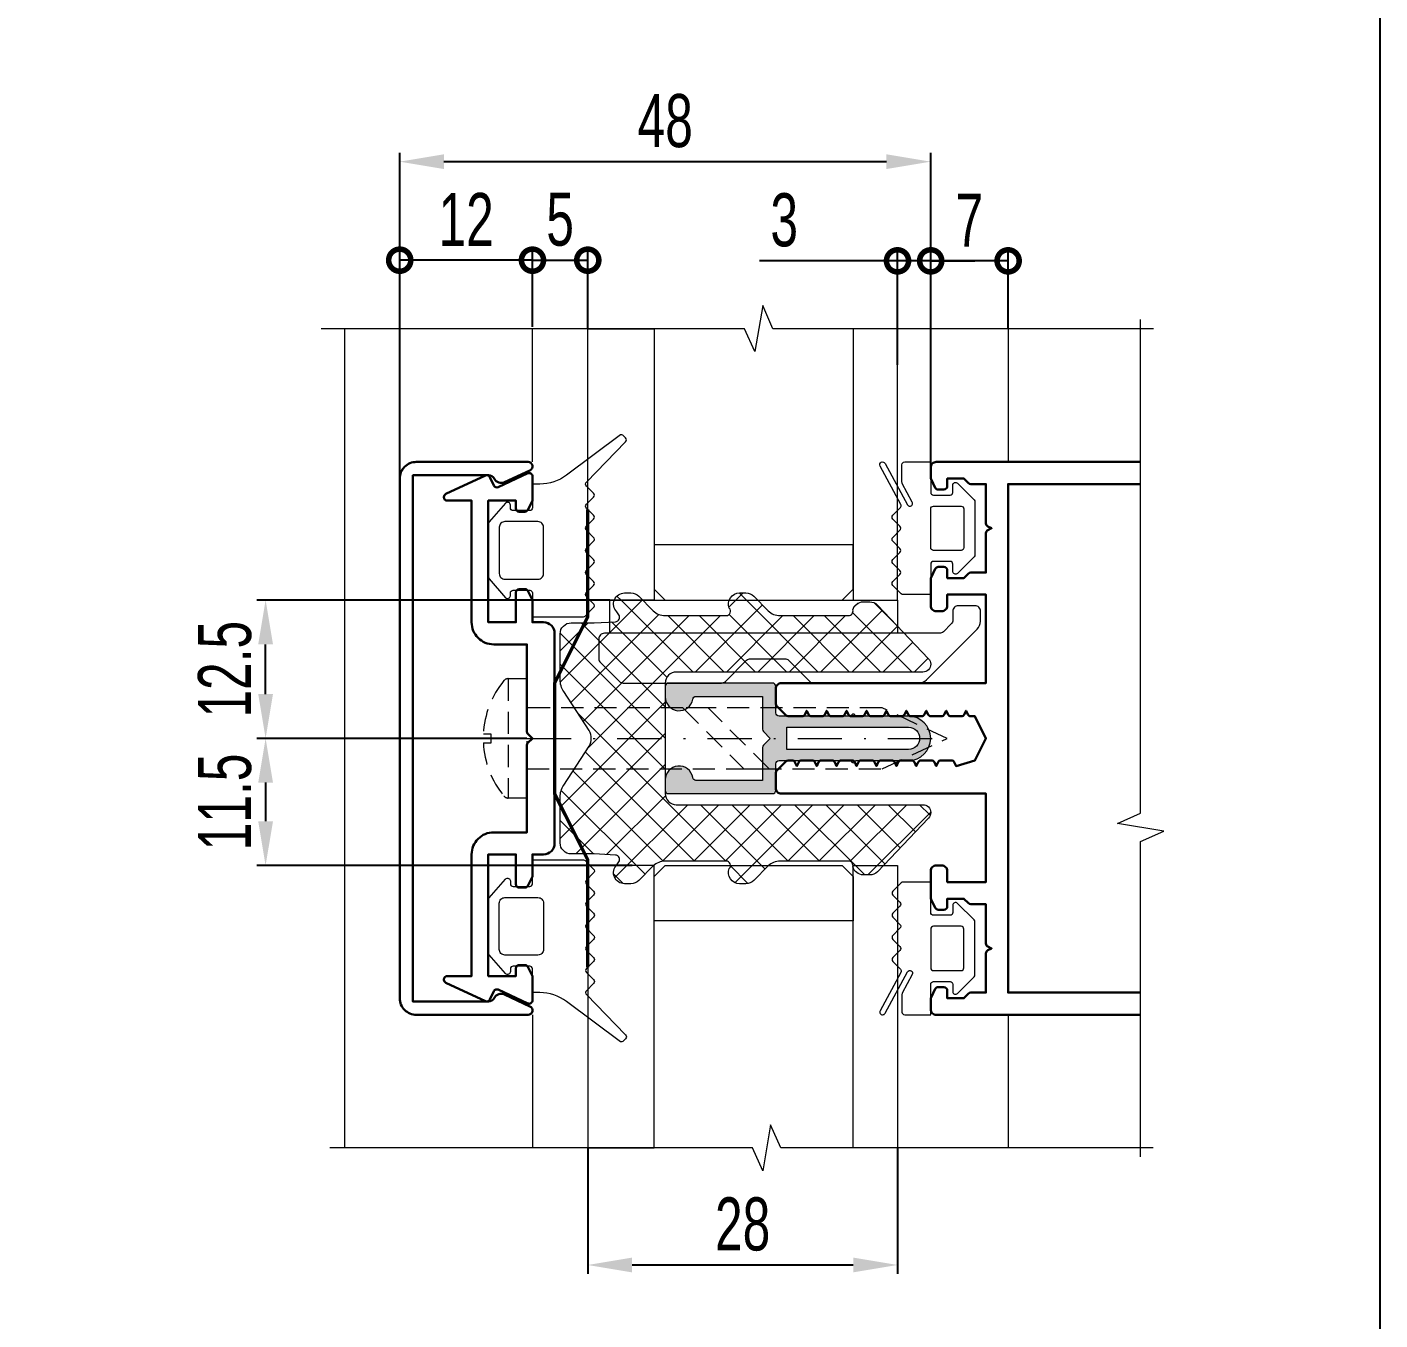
# Model space of a CAD drawing. Extents: x -37 to 8820, y -336 to 478.
# Drawn here: x 4308.6 to 4385, y 134.7 to 207.8 of the extents above; entities that cross this region are included whole.
import ezdxf

# ---------------------------------------------------------------- set-up
doc = ezdxf.new("R2010")
doc.units = 0
doc.header["$LTSCALE"] = 5
doc.linetypes.add('DASHDOT', pattern=[1, 0.5, -0.25, 0, -0.25])
doc.linetypes.add('HIDDEN', pattern=[0.375, 0.25, -0.125])
doc.layers.get('0').update_dxf_attribs({"linetype": 'CONTINUOUS', "lineweight": 30})
doc.layers.get('DEFPOINTS').update_dxf_attribs({"linetype": 'CONTINUOUS'})
for name, color, linetype, lineweight in [('1', 6, 'DASHDOT', 13), ('2', 3, 'HIDDEN', 13), ('Dimentions', 5, 'CONTINUOUS', 15), ('Glass', 5, 'CONTINUOUS', 20), ('Ал подклад', 7, 'CONTINUOUS', 20), ('Герлен', 7, 'CONTINUOUS', 60), ('Зигзаг', 1, 'CONTINUOUS', 15), ('Конструкции', 252, 'CONTINUOUS', 20), ('Подкладки', 1, 'CONTINUOUS', 20), ('Уплотнители', 1, 'CONTINUOUS', 20), ('Штриховка', 1, 'CONTINUOUS', 5)]:
    doc.layers.add(name, color=color, linetype=linetype, lineweight=lineweight)
doc.layers.add('Скрытые', color=14, linetype='CONTINUOUS', plot=False)
doc.styles.add('3', font='RUSS.SHX', dxfattribs={"width": 0.7, "height": 3})
doc.dimstyles.new('MX1_6', dxfattribs={"dimtxt": 3, "dimasz": 2.5, "dimexe": 0.5, "dimexo": 0, "dimgap": 0.8, "dimtad": 1, "dimlfac": 1.6, "dimdsep": 46, "dimtxsty": '3', "dimcen": 0, "dimclrd": 256, "dimclre": 256, "dimclrt": 256, "dimaunit": 1, "dimadec": 0, "dimazin": 0, "dimtfac": 1, "dimtmove": 0, "dimatfit": 1, "dimfxl": 1, "dimtvp": 1, "dimtolj": 1, "dimtzin": 0, "dimarcsym": 0})

# ---------------------------------------------------------------- blocks, each defined once
blk = doc.blocks.new('_DotSmall')
at = {"color": 0, "linetype": 'ByBlock', "const_width": 0.5}
blk.add_lwpolyline([(-0.0625, 0, 1), (0.0625, 0, 1)], format="xyb", close=True, dxfattribs=at)
blk = doc.blocks.new('*D468')
at = {"layer": 'DEFPOINTS', "color": 0, "linetype": 'Continuous', "transparency": 16777216}
for p in [(4329.617, 194.621), (4337.117, 190.863), (4329.617, 179.697)]:
    blk.add_point(p, dxfattribs=at)
at = {"layer": 'Dimentions', "linetype": 'Continuous', "lineweight": -2, "transparency": 16777216}
for p, q in [((4329.617, 179.697), (4329.617, 195.121)), ((4337.117, 190.863), (4337.117, 195.121)), ((4337.117, 194.621), (4329.617, 194.621))]:
    blk.add_line(p, q, dxfattribs=at)
at = {"layer": 'Dimentions', "linetype": 'Continuous', "lineweight": -2, "transparency": 16777216, "xscale": 2.5, "yscale": 2.5, "zscale": 2.5, "rotation": 180}
blk.add_blockref('_DotSmall', (4329.617, 194.621), dxfattribs=at)
at = {"layer": 'Dimentions', "linetype": 'Continuous', "lineweight": -2, "transparency": 16777216, "xscale": 2.5, "yscale": 2.5, "zscale": 2.5}
blk.add_blockref('_DotSmall', (4337.117, 194.621), dxfattribs=at)
at = {"layer": 'Dimentions', "linetype": 'Continuous', "transparency": 16777216, "insert": (4333.367, 196.921), "char_height": 3, "attachment_point": 5, "style": '3'}
blk.add_mtext('\\A1;12', dxfattribs=at)
blk = doc.blocks.new('*D469')
at = {"layer": 'DEFPOINTS', "color": 0, "linetype": 'Continuous', "transparency": 16777216}
for p in [(4329.617, 200.19), (4329.617, 192.366), (4359.617, 182.905)]:
    blk.add_point(p, dxfattribs=at)
at = {"layer": 'Dimentions', "linetype": 'Continuous', "lineweight": -2, "transparency": 16777216}
for p, q in [((4329.617, 192.366), (4329.617, 200.69)), ((4359.617, 182.905), (4359.617, 200.69)), ((4357.117, 200.19), (4332.117, 200.19))]:
    blk.add_line(p, q, dxfattribs=at)
at = {"layer": 'Dimentions', "linetype": 'Continuous', "transparency": 16777216}
for points in [[(4332.117, 200.607), (4332.117, 199.774), (4329.617, 200.19)], [(4357.117, 200.607), (4357.117, 199.774), (4359.617, 200.19)]]:
    blk.add_solid(points, dxfattribs=at)
at = {"layer": 'Dimentions', "linetype": 'Continuous', "transparency": 16777216, "insert": (4344.617, 202.49), "char_height": 3, "attachment_point": 5, "style": '3'}
blk.add_mtext('\\A1;48', dxfattribs=at)
blk = doc.blocks.new('*D470')
at = {"layer": 'DEFPOINTS', "color": 0, "linetype": 'Continuous', "transparency": 16777216}
for p in [(4340.242, 194.621), (4337.117, 190.863), (4340.242, 190.747)]:
    blk.add_point(p, dxfattribs=at)
at = {"layer": 'Dimentions', "linetype": 'Continuous', "lineweight": -2, "transparency": 16777216}
for p, q in [((4337.117, 190.863), (4337.117, 195.121)), ((4340.242, 190.747), (4340.242, 195.121)), ((4337.117, 194.621), (4340.242, 194.621))]:
    blk.add_line(p, q, dxfattribs=at)
at = {"layer": 'Dimentions', "linetype": 'Continuous', "lineweight": -2, "transparency": 16777216, "xscale": 2.5, "yscale": 2.5, "zscale": 2.5, "rotation": 180}
blk.add_blockref('_DotSmall', (4337.117, 194.621), dxfattribs=at)
at = {"layer": 'Dimentions', "linetype": 'Continuous', "lineweight": -2, "transparency": 16777216, "xscale": 2.5, "yscale": 2.5, "zscale": 2.5}
blk.add_blockref('_DotSmall', (4340.242, 194.621), dxfattribs=at)
at = {"layer": 'Dimentions', "linetype": 'Continuous', "transparency": 16777216, "insert": (4338.679, 196.921), "char_height": 3, "attachment_point": 5, "style": '3'}
blk.add_mtext('\\A1;5', dxfattribs=at)
blk = doc.blocks.new('*D472')
at = {"layer": 'DEFPOINTS', "color": 0, "transparency": 16777216}
for p in [(4336.804, 167.592), (4322.039, 160.405), (4342.742, 160.405)]:
    blk.add_point(p, dxfattribs=at)
at = {"layer": 'Dimentions', "lineweight": -2, "transparency": 16777216}
for p, q in [((4336.804, 167.592), (4321.539, 167.592)), ((4322.039, 165.092), (4322.039, 162.905)), ((4342.742, 160.405), (4321.539, 160.405))]:
    blk.add_line(p, q, dxfattribs=at)
at = {"layer": 'Dimentions', "transparency": 16777216}
for points in [[(4321.622, 165.092), (4322.456, 165.092), (4322.039, 167.592)], [(4321.622, 162.905), (4322.456, 162.905), (4322.039, 160.405)]]:
    blk.add_solid(points, dxfattribs=at)
at = {"layer": 'Dimentions', "transparency": 16777216, "insert": (4319.739, 163.998), "char_height": 3, "attachment_point": 5, "rotation": 90, "style": '3'}
blk.add_mtext('\\A1;11.5', dxfattribs=at)
blk = doc.blocks.new('*D473')
at = {"layer": 'DEFPOINTS', "color": 0, "transparency": 16777216}
for p in [(4322.039, 175.405), (4341.492, 175.405), (4328.775, 167.592)]:
    blk.add_point(p, dxfattribs=at)
at = {"layer": 'Dimentions', "lineweight": -2, "transparency": 16777216}
for p, q in [((4341.492, 175.405), (4321.539, 175.405)), ((4322.039, 170.092), (4322.039, 172.905)), ((4328.775, 167.592), (4321.539, 167.592))]:
    blk.add_line(p, q, dxfattribs=at)
at = {"layer": 'Dimentions', "transparency": 16777216}
for points in [[(4321.622, 172.905), (4322.456, 172.905), (4322.039, 175.405)], [(4321.622, 170.092), (4322.456, 170.092), (4322.039, 167.592)]]:
    blk.add_solid(points, dxfattribs=at)
at = {"layer": 'Dimentions', "transparency": 16777216, "insert": (4319.739, 171.498), "char_height": 3, "attachment_point": 5, "rotation": 90, "style": '3'}
blk.add_mtext('\\A1;12.5', dxfattribs=at)
blk = doc.blocks.new('*D490')
at = {"layer": 'DEFPOINTS', "color": 0, "linetype": 'Continuous', "transparency": 16777216}
for p in [(4340.242, 144.437), (4357.742, 144.437), (4357.742, 137.823)]:
    blk.add_point(p, dxfattribs=at)
at = {"layer": 'Dimentions', "linetype": 'Continuous', "lineweight": -2, "transparency": 16777216}
for p, q in [((4340.242, 144.437), (4340.242, 137.323)), ((4357.742, 144.437), (4357.742, 137.323)), ((4342.742, 137.823), (4355.242, 137.823))]:
    blk.add_line(p, q, dxfattribs=at)
at = {"layer": 'Dimentions', "linetype": 'Continuous', "transparency": 16777216}
for points in [[(4342.742, 138.24), (4342.742, 137.406), (4340.242, 137.823)], [(4355.242, 138.24), (4355.242, 137.406), (4357.742, 137.823)]]:
    blk.add_solid(points, dxfattribs=at)
at = {"layer": 'Dimentions', "linetype": 'Continuous', "transparency": 16777216, "insert": (4348.992, 140.123), "char_height": 3, "attachment_point": 5, "style": '3'}
blk.add_mtext('\\A1;28', dxfattribs=at)
blk = doc.blocks.new('*D303')
at = {"layer": 'DEFPOINTS', "color": 0, "linetype": 'Continuous', "transparency": 16777216}
for p in [(4359.617, 194.584), (4357.742, 188.698), (4359.617, 182.905)]:
    blk.add_point(p, dxfattribs=at)
at = {"layer": 'Dimentions', "linetype": 'Continuous', "lineweight": -2, "transparency": 16777216}
for p, q in [((4357.742, 188.698), (4357.742, 195.084)), ((4359.617, 182.905), (4359.617, 195.084)), ((4357.742, 194.584), (4349.942, 194.584)), ((4359.617, 194.584), (4357.742, 194.584)), ((4359.617, 194.584), (4362.117, 194.584))]:
    blk.add_line(p, q, dxfattribs=at)
at = {"layer": 'Dimentions', "linetype": 'Continuous', "lineweight": -2, "transparency": 16777216, "xscale": 2.5, "yscale": 2.5, "zscale": 2.5}
blk.add_blockref('_DotSmall', (4357.742, 194.584), dxfattribs=at)
at = {"layer": 'Dimentions', "linetype": 'Continuous', "lineweight": -2, "transparency": 16777216, "xscale": 2.5, "yscale": 2.5, "zscale": 2.5, "rotation": 180}
blk.add_blockref('_DotSmall', (4359.617, 194.584), dxfattribs=at)
at = {"layer": 'Dimentions', "linetype": 'Continuous', "transparency": 16777216, "insert": (4351.342, 196.884), "char_height": 3, "attachment_point": 5, "style": '3'}
blk.add_mtext('\\A1;3', dxfattribs=at)
blk = doc.blocks.new('*D304')
at = {"layer": 'DEFPOINTS', "color": 0, "linetype": 'Continuous', "transparency": 16777216}
for p in [(4359.617, 194.584), (4359.617, 190.893), (4363.992, 190.747)]:
    blk.add_point(p, dxfattribs=at)
at = {"layer": 'Dimentions', "linetype": 'Continuous', "lineweight": -2, "transparency": 16777216}
for p, q in [((4359.617, 190.893), (4359.617, 195.084)), ((4363.992, 190.747), (4363.992, 195.084)), ((4363.992, 194.584), (4359.617, 194.584))]:
    blk.add_line(p, q, dxfattribs=at)
at = {"layer": 'Dimentions', "linetype": 'Continuous', "lineweight": -2, "transparency": 16777216, "xscale": 2.5, "yscale": 2.5, "zscale": 2.5, "rotation": 180}
blk.add_blockref('_DotSmall', (4359.617, 194.584), dxfattribs=at)
at = {"layer": 'Dimentions', "linetype": 'Continuous', "lineweight": -2, "transparency": 16777216, "xscale": 2.5, "yscale": 2.5, "zscale": 2.5}
blk.add_blockref('_DotSmall', (4363.992, 194.584), dxfattribs=at)
at = {"layer": 'Dimentions', "linetype": 'Continuous', "transparency": 16777216, "insert": (4361.804, 196.884), "char_height": 3, "attachment_point": 5, "style": '3'}
blk.add_mtext('\\A1;7', dxfattribs=at)

msp = doc.modelspace()

# ---------------------------------------------------------------- hatches: boundary and pattern name
at = {"layer": 'Штриховка', "lineweight": 5}
h = msp.add_hatch(dxfattribs=at)
h.set_pattern_fill('NET', color=256, scale=10, angle=-45, style=0)
h.set_pattern_definition([(315, (6702.6839, 4463.4152), (0.88388348, 0.88388348), []), (45, (6702.6839, 4463.4152), (-0.88388348, 0.88388348), [])])
edge = h.paths.add_edge_path()
edge.add_arc((4359.1792, 163.3982), 0.4375, -45, 0, ccw=False)
edge.add_line((4359.4885, 163.0889), (4356.6122, 160.0563))
edge.add_arc((4356.1703, 160.4983), 0.625, 270, 315, ccw=False)
edge.add_line((4356.1703, 159.8733), (4355.8167, 159.8733))
edge.add_arc((4355.8137, 160.4893), 0.6161, 194.690939, 270.28096, ccw=False)
edge.add_arc((4354.9782, 160.4045), 0.25, 343.39845, 450)
edge.add_line((4354.9782, 160.6545), (4351.1024, 160.6545))
edge.add_arc((4351.1024, 159.717), 0.9375, 90, 135)
edge.add_line((4350.4395, 160.3799), (4349.6159, 159.5563))
edge.add_arc((4349.174, 159.9983), 0.625, 270, 315, ccw=False)
edge.add_line((4349.174, 159.3733), (4348.8204, 159.3733))
edge.add_arc((4348.8204, 159.9983), 0.625, 158.459594, 270, ccw=False)
edge.add_arc((4348.0623, 160.4045), 0.25, 315, 450)
edge.add_line((4348.0623, 160.6545), (4344.6061, 160.6545))
edge.add_arc((4344.6061, 159.717), 0.9375, 90, 135)
edge.add_line((4343.9432, 160.3799), (4343.1196, 159.5563))
edge.add_arc((4342.6776, 159.9983), 0.625, 270, 315, ccw=False)
edge.add_line((4342.6776, 159.3733), (4342.3241, 159.3733))
edge.add_arc((4342.3241, 159.9983), 0.625, 135, 270, ccw=False)
edge.add_line((4341.8822, 160.4402), (4341.9982, 160.6042))
edge.add_arc((4341.7941, 160.7486), 0.25, 324.716356, 447.011206)
edge.add_line((4341.8071, 160.9983), (4340.6099, 161.0608))
edge.add_line((4340.6099, 161.0608), (4339.3042, 161.0608))
edge.add_arc((4339.3042, 161.6858), 0.625, 180, 270, ccw=False)
edge.add_line((4338.6792, 161.6858), (4338.6792, 161.842))
edge.add_line((4338.6792, 161.842), (4338.6792, 164.2656))
edge.add_arc((4339.9292, 164.2656), 1.25, 146.745633, 180, ccw=False)
edge.add_line((4338.8839, 164.9511), (4340.3294, 167.1556))
edge.add_arc((4339.4738, 167.592), 0.9605, 332.973316, 387.026684)
edge.add_line((4340.3294, 168.0285), (4338.8839, 170.233))
edge.add_arc((4339.9292, 170.9184), 1.25, 180, 213.254367, ccw=False)
edge.add_line((4338.6792, 170.9184), (4338.6792, 173.342))
edge.add_line((4338.6792, 173.342), (4338.6792, 173.4983))
edge.add_arc((4339.3042, 173.4983), 0.625, 90, 180, ccw=False)
edge.add_line((4339.3042, 174.1233), (4340.6099, 174.1233))
edge.add_line((4340.6099, 174.1233), (4341.8071, 174.1858))
edge.add_arc((4341.7941, 174.4354), 0.25, 272.988794, 395.283644)
edge.add_line((4341.9982, 174.5799), (4341.8822, 174.7438))
edge.add_arc((4342.3241, 175.1858), 0.625, 90, 225, ccw=False)
edge.add_line((4342.3241, 175.8108), (4342.6776, 175.8108))
edge.add_arc((4342.6776, 175.1858), 0.625, 45, 90, ccw=False)
edge.add_line((4343.1196, 175.6277), (4343.9432, 174.8041))
edge.add_arc((4344.6061, 175.467), 0.9375, 225, 270)
edge.add_line((4344.6061, 174.5295), (4348.0623, 174.5295))
edge.add_arc((4348.0623, 174.7795), 0.25, 270, 405)
edge.add_arc((4348.8204, 175.1858), 0.625, 90, 201.540406, ccw=False)
edge.add_line((4348.8204, 175.8108), (4349.174, 175.8108))
edge.add_arc((4349.174, 175.1858), 0.625, 45, 90, ccw=False)
edge.add_line((4349.6159, 175.6277), (4350.4395, 174.8041))
edge.add_arc((4351.1024, 175.467), 0.9375, 225, 270)
edge.add_line((4351.1024, 174.5295), (4354.9782, 174.5295))
edge.add_arc((4354.9782, 174.7795), 0.25, 270, 376.60155)
edge.add_arc((4355.8137, 174.6947), 0.6161, 89.71904, 165.309061, ccw=False)
edge.add_line((4355.8167, 175.3108), (4356.1703, 175.3108))
edge.add_arc((4356.1703, 174.6858), 0.625, 45, 90, ccw=False)
edge.add_line((4356.6122, 175.1277), (4359.4885, 172.0952))
edge.add_arc((4359.1792, 171.7858), 0.4375, 0, 45, ccw=False)
edge.add_line((4359.6167, 171.7858), (4359.6167, 171.7795))
edge.add_arc((4359.1792, 171.7795), 0.4375, -90, 0, ccw=False)
edge.add_line((4359.1792, 171.342), (4345.2417, 171.342))
edge.add_arc((4345.2417, 170.717), 0.625, 90, 180)
edge.add_line((4344.6167, 170.717), (4344.6167, 167.592))
edge.add_line((4344.6167, 167.592), (4344.6167, 164.467))
edge.add_arc((4345.2417, 164.467), 0.625, 180, 270)
edge.add_line((4345.2417, 163.842), (4359.1792, 163.842))
edge.add_arc((4359.1792, 163.4045), 0.4375, 0, 90, ccw=False)
at = {"layer": 'Штриховка'}
h = msp.add_hatch(color=256, dxfattribs=at)
edge = h.paths.add_edge_path(flags=16)
edge.add_line((4351.4917, 168.217), (4358.3667, 168.217))
edge.add_arc((4358.3667, 167.592), 0.625, -90, 90, ccw=False)
edge.add_line((4358.3667, 166.967), (4351.4917, 166.967))
edge.add_line((4351.4917, 166.967), (4351.4917, 168.217))
edge = h.paths.add_edge_path()
edge.add_arc((4345.3979, 165.2483), 0.7812, 9.281799, 180)
edge.add_line((4344.6167, 165.2483), (4344.6167, 164.6545))
edge.add_arc((4344.8042, 164.6545), 0.1875, 180, 270)
edge.add_line((4344.8042, 164.467), (4350.6792, 164.467))
edge.add_arc((4350.6792, 164.6545), 0.1875, 270, 360)
edge.add_line((4350.8667, 164.6545), (4350.8667, 166.1545))
edge.add_arc((4351.0542, 166.1545), 0.1875, 90, 180, ccw=False)
edge.add_line((4351.0542, 166.342), (4355.1167, 166.342))
edge.add_arc((4355.2417, 166.342), 0.125, 180, 360)
edge.add_line((4355.3667, 166.342), (4358.3667, 166.342))
edge.add_arc((4358.3667, 167.592), 1.25, 270, 450)
edge.add_line((4358.3667, 168.842), (4355.3667, 168.842))
edge.add_arc((4355.2417, 168.842), 0.125, 0, 180)
edge.add_line((4355.1167, 168.842), (4351.0542, 168.842))
edge.add_arc((4351.0542, 169.0295), 0.1875, 180, 270, ccw=False)
edge.add_line((4350.8667, 169.0295), (4350.8667, 170.5295))
edge.add_arc((4350.6792, 170.5295), 0.1875, 0, 90)
edge.add_line((4350.6792, 170.717), (4344.8042, 170.717))
edge.add_arc((4344.8042, 170.5295), 0.1875, 90, 180)
edge.add_line((4344.6167, 170.5295), (4344.6167, 169.9358))
edge.add_arc((4345.3979, 169.9358), 0.7812, 180, 350.718201)
edge.add_arc((4346.354, 169.7795), 0.1875, 90, 170.718201, ccw=False)
edge.add_line((4346.354, 169.967), (4350.1167, 169.967))
edge.add_line((4350.1167, 169.967), (4350.1167, 168.1072))
edge.add_arc((4350.3042, 168.1072), 0.1875, 180, 225)
edge.add_line((4350.1716, 167.9746), (4350.5542, 167.592))
edge.add_line((4350.5542, 167.592), (4350.1716, 167.2094))
edge.add_arc((4350.3042, 167.0769), 0.1875, 135, 180)
edge.add_line((4350.1167, 167.0769), (4350.1167, 165.217))
edge.add_line((4350.1167, 165.217), (4346.354, 165.217))
edge.add_arc((4346.354, 165.4045), 0.1875, 189.281799, 270, ccw=False)

# ---------------------------------------------------------------- linework, layer by layer
for points in [[(4329.6167, 152.9045), (4329.6167, 182.2795, -0.4142136), (4330.5542, 183.217), (4336.8667, 183.217, -0.8025849), (4336.9723, 182.7405), (4335.5357, 182.0705, -0.4015594), (4334.9626, 182.2651, 0.2797393), (4334.63, 182.467), (4330.3667, 182.467), (4330.3667, 152.717), (4334.63, 152.717, 0.2797393), (4334.9626, 152.919, -0.4015594), (4335.5357, 153.1135), (4336.9723, 152.4436, -0.8025849), (4336.8667, 151.967), (4330.5542, 151.967, -0.4142136)], [(4334.4627, 182.4495, -0.4142136), (4334.7119, 182.3588), (4334.9319, 181.887, 0.4142136), (4335.1811, 181.7963), (4336.8499, 182.5745, -0.5486188), (4337.1167, 182.4045), (4337.1167, 181.0738, -0.1164338), (4337.0969, 180.9899), (4336.856, 180.5082, -0.284079), (4336.6883, 180.4045), (4336.3667, 180.4045, -0.4142136), (4336.1792, 180.592), (4336.1792, 181.0295), (4334.6167, 181.0295), (4334.6167, 174.1545), (4336.1792, 174.1545), (4336.1792, 175.842, -0.4142136), (4336.3667, 176.0295), (4336.6883, 176.0295, -0.284079), (4336.856, 175.9259), (4337.0969, 175.4441, -0.1164338), (4337.1167, 175.3603), (4337.1167, 174.1545), (4337.7417, 174.1545, -0.4142136), (4338.3667, 173.5295), (4338.3667, 161.6545, -0.4142136), (4337.7417, 161.0295), (4337.1167, 161.0295), (4337.1167, 159.8238, -0.1164338), (4337.0969, 159.7399), (4336.856, 159.2582, -0.284079), (4336.6883, 159.1545), (4336.3667, 159.1545, -0.4142136), (4336.1792, 159.342), (4336.1792, 161.0295), (4334.6167, 161.0295), (4334.6167, 154.1545), (4336.1792, 154.1545), (4336.1792, 154.592, -0.4142136), (4336.3667, 154.7795), (4336.6883, 154.7795, -0.284079), (4336.856, 154.6759), (4337.0969, 154.1941, -0.1164338), (4337.1167, 154.1103), (4337.1167, 152.7795, -0.5486188), (4336.8499, 152.6096), (4335.1811, 153.3878, 0.4142136), (4334.9319, 153.2971), (4334.7119, 152.8253, -0.4142136), (4334.4627, 152.7346), (4332.2249, 153.7781, -0.2914734), (4332.1167, 153.948), (4332.1167, 153.967, -0.4142136), (4332.3042, 154.1545), (4333.6792, 154.1545), (4333.6792, 161.0295, -0.4142136), (4334.9292, 162.2795), (4336.8042, 162.2795), (4336.8042, 167.2019, -0.1989124), (4336.8591, 167.3344), (4337.1167, 167.592), (4336.8591, 167.8496, -0.1989124), (4336.8042, 167.9822), (4336.8042, 172.9045), (4334.9292, 172.9045, -0.4142136), (4333.6792, 174.1545), (4333.6792, 181.0295), (4332.3042, 181.0295, -0.4142136), (4332.1167, 181.217), (4332.1167, 181.236, -0.2914734), (4332.2249, 181.406)]]:
    msp.add_lwpolyline(points, format="xyb", close=True)
msp.add_lwpolyline([(4371.4653, 151.967), (4359.9292, 151.967, -0.4142136), (4359.6167, 152.2795), (4359.6167, 152.8603, -0.1164338), (4359.6365, 152.9441), (4359.8773, 153.4259, -0.284079), (4360.0451, 153.5295), (4360.3667, 153.5295, -0.4142136), (4360.5542, 153.342), (4360.5542, 152.9045), (4361.4917, 152.9045), (4361.7493, 153.1621, -0.1989124), (4361.8818, 153.217), (4362.7417, 153.217), (4362.7417, 155.4449, -0.284079), (4362.8453, 155.6126), (4363.0542, 155.717), (4362.8453, 155.8215, -0.284079), (4362.7417, 155.9892), (4362.7417, 158.217), (4361.8818, 158.217, -0.1989124), (4361.7493, 158.2719), (4361.4917, 158.5295), (4360.5542, 158.5295), (4360.5542, 158.092, -0.4142136), (4360.3667, 157.9045), (4360.0451, 157.9045, -0.284079), (4359.8773, 158.0082), (4359.6365, 158.4899, -0.1164338), (4359.6167, 158.5738), (4359.6167, 160.092, -0.4142136), (4359.9292, 160.4045), (4360.2417, 160.4045, -0.4142136), (4360.5542, 160.092), (4360.5542, 159.467), (4362.7417, 159.467), (4362.7417, 164.467), (4351.1792, 164.467, -0.4142136), (4350.8667, 164.7795), (4350.8667, 165.6394, -0.1989124), (4350.9216, 165.7719), (4351.4368, 166.2871, -0.1989124), (4351.5693, 166.342), (4351.782, 166.342, -0.284079), (4351.9497, 166.2384), (4352.0542, 166.0295), (4352.1586, 166.2384, -0.284079), (4352.3263, 166.342), (4352.907, 166.342, -0.284079), (4353.0747, 166.2384), (4353.1792, 166.0295), (4353.2836, 166.2384, -0.284079), (4353.4513, 166.342), (4354.032, 166.342, -0.284079), (4354.1997, 166.2384), (4354.3042, 166.0295), (4354.4086, 166.2384, -0.284079), (4354.5763, 166.342), (4355.157, 166.342, -0.284079), (4355.3247, 166.2384), (4355.4292, 166.0295), (4355.5336, 166.2384, -0.284079), (4355.7013, 166.342), (4356.282, 166.342, -0.284079), (4356.4497, 166.2384), (4356.5542, 166.0295), (4356.6586, 166.2384, -0.284079), (4356.8263, 166.342), (4357.407, 166.342, -0.284079), (4357.5747, 166.2384), (4357.6792, 166.0295), (4357.7836, 166.2384, -0.284079), (4357.9513, 166.342), (4358.532, 166.342, -0.284079), (4358.6997, 166.2384), (4358.8042, 166.0295), (4358.9086, 166.2384, -0.284079), (4359.0763, 166.342), (4359.657, 166.342, -0.284079), (4359.8247, 166.2384), (4359.9292, 166.0295), (4360.0336, 166.2384, -0.284079), (4360.2013, 166.342), (4360.782, 166.342, -0.284079), (4360.9497, 166.2384), (4361.0542, 166.0295), (4362.1167, 166.342), (4362.7417, 167.592), (4362.1167, 168.842), (4361.8888, 168.842, -0.284079), (4361.7211, 168.9457), (4361.6167, 169.1545), (4361.5122, 168.9457, -0.284079), (4361.3445, 168.842), (4360.7638, 168.842, -0.284079), (4360.5961, 168.9457), (4360.4917, 169.1545), (4360.3872, 168.9457, -0.284079), (4360.2195, 168.842), (4359.6388, 168.842, -0.284079), (4359.4711, 168.9457), (4359.3667, 169.1545), (4359.2622, 168.9457, -0.284079), (4359.0945, 168.842), (4358.5138, 168.842, -0.284079), (4358.3461, 168.9457), (4358.2417, 169.1545), (4358.1372, 168.9457, -0.284079), (4357.9695, 168.842), (4357.3888, 168.842, -0.284079), (4357.2211, 168.9457), (4357.1167, 169.1545), (4357.0122, 168.9457, -0.284079), (4356.8445, 168.842), (4356.2638, 168.842, -0.284079), (4356.0961, 168.9457), (4355.9917, 169.1545), (4355.8872, 168.9457, -0.284079), (4355.7195, 168.842), (4355.1388, 168.842, -0.284079), (4354.9711, 168.9457), (4354.8667, 169.1545), (4354.7622, 168.9457, -0.284079), (4354.5945, 168.842), (4354.0138, 168.842, -0.284079), (4353.8461, 168.9457), (4353.7417, 169.1545), (4353.6372, 168.9457, -0.284079), (4353.4695, 168.842), (4352.8888, 168.842, -0.284079), (4352.7211, 168.9457), (4352.6167, 169.1545), (4352.5122, 168.9457, -0.284079), (4352.3445, 168.842), (4351.5693, 168.842, -0.1989124), (4351.4368, 168.8969), (4350.9216, 169.4121, -0.1989124), (4350.8667, 169.5447), (4350.8667, 170.4045, -0.4142136), (4351.1792, 170.717), (4362.7417, 170.717), (4362.7417, 175.717), (4360.5542, 175.717), (4360.5542, 175.092, -0.4142136), (4360.2417, 174.7795), (4359.9292, 174.7795, -0.4142136), (4359.6167, 175.092), (4359.6167, 176.6103, -0.1164338), (4359.6365, 176.6941), (4359.8773, 177.1759, -0.284079), (4360.0451, 177.2795), (4360.3667, 177.2795, -0.4142136), (4360.5542, 177.092), (4360.5542, 176.6545), (4361.4917, 176.6545), (4361.7493, 176.9121, -0.1989124), (4361.8818, 176.967), (4362.7417, 176.967), (4362.7417, 179.1949, -0.284079), (4362.8453, 179.3626), (4363.0542, 179.467), (4362.8453, 179.5715, -0.284079), (4362.7417, 179.7392), (4362.7417, 181.967), (4361.8818, 181.967, -0.1989124), (4361.7493, 182.0219), (4361.4917, 182.2795), (4360.5542, 182.2795), (4360.5542, 181.842, -0.4142136), (4360.3667, 181.6545), (4360.0451, 181.6545, -0.284079), (4359.8773, 181.7582), (4359.6365, 182.2399, -0.1164338), (4359.6167, 182.3238), (4359.6167, 182.9045, -0.4142136), (4359.9292, 183.217), (4371.4653, 183.217)], format="xyb")
msp.add_lwpolyline([(4371.4653, 153.217), (4363.9917, 153.217), (4363.9917, 181.967), (4371.4653, 181.967)])
at = {"layer": '1'}
msp.add_line((4336.8042, 167.592), (4360.5542, 167.592), dxfattribs=at)
at = {"layer": '2'}
msp.add_line((4335.7481, 170.967), (4335.7481, 164.217), dxfattribs=at)
msp.add_lwpolyline([(4334.3413, 167.8377, -0.1618489), (4335.5071, 170.8534, -0.2238875), (4335.7481, 170.967), (4336.8042, 170.967), (4336.8042, 164.217), (4335.7481, 164.217, -0.2238875), (4335.5071, 164.3307, -0.1618489), (4334.3413, 167.3464), (4334.779, 167.3464), (4334.779, 167.8377)], format="xyb", close=True, dxfattribs=at)
for points in [[(4336.8042, 165.8733), (4356.8683, 165.8733), (4360.5542, 167.592), (4356.8683, 169.3108), (4336.8042, 169.3108)], [(4345.6164, 169.3108), (4349.0539, 165.8733), (4350.4861, 165.8733), (4347.0486, 169.3108)]]:
    msp.add_lwpolyline(points, close=True, dxfattribs=at)
at = {"layer": 'Glass'}
for points in [[(4343.9917, 190.7473), (4343.9917, 175.4045), (4340.2417, 175.4045), (4340.2417, 190.7473)], [(4355.2417, 190.7473), (4355.2417, 175.4045), (4357.7417, 175.4045), (4357.7417, 190.7473)], [(4344.6167, 175.4045), (4354.6167, 175.4045), (4355.2417, 176.0295), (4355.2417, 178.5295), (4343.9917, 178.5295), (4343.9917, 176.0295)], [(4343.9917, 144.4368), (4343.9917, 160.4045), (4340.2417, 160.4045), (4340.2417, 144.4368)], [(4344.6167, 160.4045), (4354.6167, 160.4045), (4355.2417, 159.7795), (4355.2417, 157.2795), (4343.9917, 157.2795), (4343.9917, 159.7795)], [(4355.2417, 144.4368), (4355.2417, 160.4045), (4357.7417, 160.4045), (4357.7417, 144.4368)]]:
    msp.add_lwpolyline(points, close=True, dxfattribs=at)
at = {"layer": 'Ал подклад'}
msp.add_lwpolyline([(4342.2461, 170.717), (4347.7953, 170.717, 0.1989124), (4348.0163, 170.8086), (4349.2126, 172.0049, -0.1989124), (4349.4336, 172.0965), (4351.3633, 172.0965, -0.1989124), (4351.5843, 172.0049), (4352.7806, 170.8086, 0.1989124), (4353.0016, 170.717), (4358.9381, 170.717, 0.1989124), (4359.38, 170.9001), (4362.2461, 173.7662, 0.1989124), (4362.4292, 174.2081), (4362.4292, 174.7795, 0.4142136), (4362.1167, 175.092), (4361.1792, 175.092, 0.4142136), (4360.8667, 174.7795), (4360.8667, 174.284, -0.1989124), (4360.7751, 174.063), (4360.3332, 173.6211, -0.1989124), (4360.1122, 173.5295), (4341.1792, 173.5295, 0.4142136), (4340.8667, 173.217), (4340.8667, 172.0965, 0.1989124), (4340.9582, 171.8755), (4342.0251, 170.8086, 0.1989124)], format="xyb", close=True, dxfattribs=at)
at = {"layer": 'Герлен', "ltscale": 2, "const_width": 0.1875}
msp.add_lwpolyline([(4340.2417, 180.5295), (4340.2417, 174.467), (4338.3667, 170.717), (4338.3667, 164.467), (4340.2417, 160.717), (4340.2417, 154.6545)], dxfattribs=at)
at = {"layer": 'Зигзаг'}
for points in [[(4372.201, 190.7473), (4350.7045, 190.7473), (4350.1237, 192.0652), (4349.6881, 189.4525), (4349.1056, 190.7473), (4325.1761, 190.7473)], [(4371.4653, 143.9457), (4371.4653, 161.7652), (4372.7832, 162.3461), (4370.1705, 162.7817), (4371.4653, 163.3642), (4371.4653, 191.2733)], [(4372.1819, 144.4368), (4351.1507, 144.4368), (4350.5698, 145.7547), (4350.1342, 143.142), (4349.5517, 144.4368), (4325.6761, 144.4368)]]:
    msp.add_lwpolyline(points, dxfattribs=at)
at = {"layer": 'Конструкции'}
for p, q in [((4326.4917, 190.7473), (4326.4917, 144.4368)), ((4337.1167, 183.217), (4337.1167, 190.7473)), ((4363.9917, 190.7473), (4363.9917, 183.217)), ((4337.1167, 151.967), (4337.1167, 144.4368)), ((4363.9917, 151.967), (4363.9917, 144.4368))]:
    msp.add_line(p, q, dxfattribs=at)
at = {"layer": 'Подкладки'}
msp.add_lwpolyline([(4341.4917, 173.5295), (4341.4917, 175.4045), (4357.7417, 175.4045), (4357.7417, 173.5295)], close=True, dxfattribs=at)
at = {"layer": 'Скрытые', "linetype": 'Continuous'}
msp.add_lwpolyline([(4220, 10), (4220, 287), (4385, 287), (4385, 10)], close=True, dxfattribs=at)
at = {"layer": 'Уплотнители'}
for points in [[(4335.8667, 175.8108, -0.4142136), (4336.0229, 175.967), (4336.9604, 175.967, -0.4142136), (4337.1167, 175.8108), (4337.1167, 174.467), (4340.0046, 174.467, 0.1989124), (4340.093, 174.5036), (4340.5709, 174.9815, 0.4142136), (4340.5709, 175.2025), (4340.1669, 175.6065, -0.4142136), (4340.1669, 175.8275), (4340.5709, 176.2315, 0.4142136), (4340.5709, 176.4525), (4340.1669, 176.8565, -0.4142136), (4340.1669, 177.0775), (4340.5709, 177.4815, 0.4142136), (4340.5709, 177.7025), (4340.1669, 178.1065, -0.4142136), (4340.1669, 178.3275), (4340.5709, 178.7315, 0.4142136), (4340.5709, 178.9525), (4340.1669, 179.3565, -0.4142136), (4340.1669, 179.5775), (4340.5709, 179.9815, 0.4142136), (4340.5709, 180.2025), (4340.1669, 180.6065, -0.4142136), (4340.1669, 180.8275), (4340.5709, 181.2315, 0.4142136), (4340.5709, 181.4525), (4340.1669, 181.8565, -0.4142136), (4340.1669, 182.0775), (4342.3812, 184.3565, 0.4142136), (4342.3812, 184.5775), (4342.2499, 184.7088, 0.2925382), (4342.0854, 184.745), (4339.0322, 182.4642, -0.1617878), (4337.536, 181.967), (4337.1167, 181.967), (4337.1167, 180.6233, -0.4142136), (4336.9604, 180.467), (4336.0229, 180.467, -0.4142136), (4335.8667, 180.6233), (4335.8667, 180.7795, 0.6685867), (4335.5998, 180.8899), (4334.6623, 179.8253, 0.1986192), (4334.6167, 179.7149), (4334.6167, 176.7191, 0.1986192), (4334.6623, 176.6088), (4335.5998, 175.5442, 0.6685867), (4335.8667, 175.6545)], [(4358.5775, 180.9478), (4358.0106, 181.9928, -0.1249127), (4357.9917, 182.0673), (4357.9917, 183.0608, -0.4142136), (4358.1479, 183.217), (4359.6167, 183.217), (4359.6167, 181.4983, 0.4142136), (4359.7729, 181.342), (4360.7104, 181.342, 0.4142136), (4360.8667, 181.4983), (4360.8667, 181.9045, -0.6685867), (4361.1335, 182.0149), (4362.071, 181.0753, -0.1986192), (4362.1167, 180.9649), (4362.1167, 177.9691, -0.1986192), (4362.071, 177.8588), (4361.1335, 176.9192, -0.6685867), (4360.8667, 177.0295), (4360.8667, 177.4358, 0.4142136), (4360.7104, 177.592), (4359.7729, 177.592, 0.4142136), (4359.6167, 177.4358), (4359.6167, 175.717), (4358.0564, 175.717, -0.1989124), (4357.9459, 175.7628), (4357.4772, 176.2315, -0.4142136), (4357.4772, 176.4525), (4357.8812, 176.8565, 0.4142136), (4357.8812, 177.0775), (4357.4772, 177.4815, -0.4142136), (4357.4772, 177.7025), (4357.8812, 178.1065, 0.4142136), (4357.8812, 178.3275), (4357.4772, 178.7315, -0.4142136), (4357.4772, 178.9525), (4357.8812, 179.3565, 0.4142136), (4357.8812, 179.5775), (4357.4772, 179.9815, -0.4142136), (4357.4772, 180.2025), (4357.9092, 180.6346, 0.3320761), (4357.9361, 180.8195), (4356.7606, 182.9863, -1), (4357.0353, 183.1353), (4358.3029, 180.7988, 1)], [(4361.4917, 180.5608), (4361.4917, 178.3733, -0.4142136), (4361.3354, 178.217), (4359.7729, 178.217, -0.4142136), (4359.6167, 178.3733), (4359.6167, 180.5608, -0.4142136), (4359.7729, 180.717), (4361.3354, 180.717, -0.4142136)], [(4335.2417, 179.5295), (4335.2417, 176.9045, 0.4142136), (4335.5542, 176.592), (4337.4292, 176.592, 0.4142136), (4337.7417, 176.9045), (4337.7417, 179.5295, 0.4142136), (4337.4292, 179.842), (4335.5542, 179.842, 0.4142136)], [(4346.1689, 165.3743, 0.9221128), (4344.6167, 165.2483), (4344.6167, 164.6545, 0.4142136), (4344.8042, 164.467), (4350.6792, 164.467, 0.4142136), (4350.8667, 164.6545), (4350.8667, 166.1545, -0.4142136), (4351.0542, 166.342), (4355.1167, 166.342, 1), (4355.3667, 166.342), (4358.3667, 166.342, 1), (4358.3667, 168.842), (4355.3667, 168.842, 1), (4355.1167, 168.842), (4351.0542, 168.842, -0.4142136), (4350.8667, 169.0295), (4350.8667, 170.5295, 0.4142136), (4350.6792, 170.717), (4344.8042, 170.717, 0.4142136), (4344.6167, 170.5295), (4344.6167, 169.9358, 0.9221128), (4346.1689, 169.8098, -0.3675232), (4346.354, 169.967), (4350.1167, 169.967), (4350.1167, 168.1072, 0.1989124), (4350.1716, 167.9746), (4350.5542, 167.592), (4350.1716, 167.2094, 0.1989124), (4350.1167, 167.0769), (4350.1167, 165.217), (4346.354, 165.217, -0.3675232)], [(4351.4917, 168.217), (4358.3667, 168.217, -1), (4358.3667, 166.967), (4351.4917, 166.967)], [(4335.8667, 159.3733, 0.4142136), (4336.0229, 159.217), (4336.9604, 159.217, 0.4142136), (4337.1167, 159.3733), (4337.1167, 160.717), (4340.0046, 160.717, -0.1989124), (4340.093, 160.6804), (4340.5709, 160.2025, -0.4142136), (4340.5709, 159.9815), (4340.1669, 159.5775, 0.4142136), (4340.1669, 159.3565), (4340.5709, 158.9525, -0.4142136), (4340.5709, 158.7315), (4340.1669, 158.3275, 0.4142136), (4340.1669, 158.1065), (4340.5709, 157.7025, -0.4142136), (4340.5709, 157.4815), (4340.1669, 157.0775, 0.4142136), (4340.1669, 156.8565), (4340.5709, 156.4525, -0.4142136), (4340.5709, 156.2315), (4340.1669, 155.8275, 0.4142136), (4340.1669, 155.6065), (4340.5709, 155.2025, -0.4142136), (4340.5709, 154.9815), (4340.1669, 154.5775, 0.4142136), (4340.1669, 154.3565), (4340.5709, 153.9525, -0.4142136), (4340.5709, 153.7315), (4340.1669, 153.3275, 0.4142136), (4340.1669, 153.1065), (4342.3812, 150.8275, -0.4142136), (4342.3812, 150.6065), (4342.2499, 150.4752, -0.2925382), (4342.0854, 150.4391), (4339.0322, 152.7199, 0.1617878), (4337.536, 153.217), (4337.1167, 153.217), (4337.1167, 154.5608, 0.4142136), (4336.9604, 154.717), (4336.0229, 154.717, 0.4142136), (4335.8667, 154.5608), (4335.8667, 154.4045, -0.6685867), (4335.5998, 154.2942), (4334.6623, 155.3588, -0.1986192), (4334.6167, 155.4691), (4334.6167, 158.4649, -0.1986192), (4334.6623, 158.5753), (4335.5998, 159.6399, -0.6685867), (4335.8667, 159.5295)], [(4358.5775, 154.2363), (4358.0106, 153.1912, 0.1249127), (4357.9917, 153.1167), (4357.9917, 152.1233, 0.4142136), (4358.1479, 151.967), (4359.6167, 151.967), (4359.6167, 153.6858, -0.4142136), (4359.7729, 153.842), (4360.7104, 153.842, -0.4142136), (4360.8667, 153.6858), (4360.8667, 153.2795, 0.6685867), (4361.1335, 153.1692), (4362.071, 154.1088, 0.1986192), (4362.1167, 154.2191), (4362.1167, 157.2149, 0.1986192), (4362.071, 157.3253), (4361.1335, 158.2649, 0.6685867), (4360.8667, 158.1545), (4360.8667, 157.7483, -0.4142136), (4360.7104, 157.592), (4359.7729, 157.592, -0.4142136), (4359.6167, 157.7483), (4359.6167, 159.467), (4358.0564, 159.467, 0.1989124), (4357.9459, 159.4213), (4357.4772, 158.9525, 0.4142136), (4357.4772, 158.7315), (4357.8812, 158.3275, -0.4142136), (4357.8812, 158.1065), (4357.4772, 157.7025, 0.4142136), (4357.4772, 157.4815), (4357.8812, 157.0775, -0.4142136), (4357.8812, 156.8565), (4357.4772, 156.4525, 0.4142136), (4357.4772, 156.2315), (4357.8812, 155.8275, -0.4142136), (4357.8812, 155.6065), (4357.4772, 155.2025, 0.4142136), (4357.4772, 154.9815), (4357.9092, 154.5495, -0.3320761), (4357.9361, 154.3645), (4356.7606, 152.1978, 1), (4357.0353, 152.0488), (4358.3029, 154.3853, -1)], [(4335.2417, 155.6545), (4335.2417, 158.2795, -0.4142136), (4335.5542, 158.592), (4337.4292, 158.592, -0.4142136), (4337.7417, 158.2795), (4337.7417, 155.6545, -0.4142136), (4337.4292, 155.342), (4335.5542, 155.342, -0.4142136)], [(4361.4917, 154.6233), (4361.4917, 156.8108, 0.4142136), (4361.3354, 156.967), (4359.7729, 156.967, 0.4142136), (4359.6167, 156.8108), (4359.6167, 154.6233, 0.4142136), (4359.7729, 154.467), (4361.3354, 154.467, 0.4142136)]]:
    msp.add_lwpolyline(points, format="xyb", close=True, dxfattribs=at)
msp.add_lwpolyline([(4359.6167, 163.3982, -0.1989124), (4359.4885, 163.0889), (4356.6122, 160.0563, -0.1989124), (4356.1703, 159.8733), (4355.8167, 159.8733, -0.3423279), (4355.2178, 160.3331, 0.5018631), (4354.9782, 160.6545), (4351.1024, 160.6545, 0.1989124), (4350.4395, 160.3799), (4349.6159, 159.5563, -0.1989124), (4349.174, 159.3733), (4348.8204, 159.3733, -0.5291399), (4348.2391, 160.2278, 0.6681786), (4348.0623, 160.6545), (4344.6061, 160.6545, 0.1989124), (4343.9432, 160.3799), (4343.1196, 159.5563, -0.1989124), (4342.6776, 159.3733), (4342.3241, 159.3733, -0.6681786), (4341.8822, 160.4402), (4341.9982, 160.6042, 0.5907793), (4341.8071, 160.9983), (4340.6099, 161.0608), (4339.3042, 161.0608, -0.4142136), (4338.6792, 161.6858), (4338.6792, 161.842), (4338.6792, 164.2656, -0.1461265), (4338.8839, 164.9511), (4340.3294, 167.1556, 0.2403251), (4340.3294, 168.0285), (4338.8839, 170.233, -0.1461265), (4338.6792, 170.9184), (4338.6792, 173.342), (4338.6792, 173.4983, -0.4142136), (4339.3042, 174.1233), (4340.6099, 174.1233), (4341.8071, 174.1858, 0.5907793), (4341.9982, 174.5799), (4341.8822, 174.7438, -0.6681786), (4342.3241, 175.8108), (4342.6776, 175.8108, -0.1989124), (4343.1196, 175.6277), (4343.9432, 174.8041, 0.1989124), (4344.6061, 174.5295), (4348.0623, 174.5295, 0.6681786), (4348.2391, 174.9563, -0.5291399), (4348.8204, 175.8108), (4349.174, 175.8108, -0.1989124), (4349.6159, 175.6277), (4350.4395, 174.8041, 0.1989124), (4351.1024, 174.5295), (4354.9782, 174.5295, 0.5018631), (4355.2178, 174.851, -0.3423279), (4355.8167, 175.3108), (4356.1703, 175.3108, -0.1989124), (4356.6122, 175.1277), (4359.4885, 172.0952, -0.1989124), (4359.6167, 171.7858), (4359.6167, 171.7795, -0.4142136), (4359.1792, 171.342), (4345.2417, 171.342, 0.4142136), (4344.6167, 170.717), (4344.6167, 167.592), (4344.6167, 164.467, 0.4142136), (4345.2417, 163.842), (4359.1792, 163.842, -0.4142136), (4359.6167, 163.4045)], format="xyb", dxfattribs=at)

# ---------------------------------------------------------------- dimensions: what is measured, and where the dimension line sits
at = {"layer": 'Dimentions', "linetype": 'Continuous'}
for base, p1, p2, picture, middle in [((4329.6167, 200.1904), (4359.6167, 182.9045), (4329.6167, 192.366), '*D469', (4344.6167, 202.4904)), ((4357.7417, 137.823), (4340.2417, 144.4368), (4357.7417, 144.4368), '*D490', (4348.9917, 140.123))]:
    dim = msp.add_linear_dim(base=base, p1=p1, p2=p2, dimstyle='MX1_6', dxfattribs=at)
    dim.commit()
    dim.dimension.update_dxf_attribs({"geometry": picture, "text_midpoint": middle})
for base, p1, p2, picture, middle in [((4329.6167, 194.6213), (4337.1167, 190.8631), (4329.6167, 179.6972), '*D468', (4333.3667, 196.9213)), ((4340.2417, 194.6213), (4337.1167, 190.8631), (4340.2417, 190.7473), '*D470', (4338.6792, 196.9213)), ((4359.6167, 194.5835), (4363.9917, 190.7473), (4359.6167, 190.8925), '*D304', (4361.8042, 196.8835))]:
    dim = msp.add_linear_dim(base=base, p1=p1, p2=p2, dimstyle='MX1_6', override={"dimdec": 0, "dimblk1": 'DotSmall', "dimblk2": 'DotSmall', "dimsah": 1}, dxfattribs=at)
    dim.commit()
    dim.dimension.update_dxf_attribs({"geometry": picture, "text_midpoint": middle})
dim = msp.add_linear_dim(base=(4359.6167, 194.5835), p1=(4357.7417, 188.6977), p2=(4359.6167, 182.9045), dimstyle='MX1_6', override={"dimdec": 0, "dimblk1": 'DotSmall', "dimblk2": 'DotSmall', "dimsah": 1}, dxfattribs=at)
dim.commit()
dim.dimension.update_dxf_attribs({"geometry": '*D303', "text_midpoint": (4351.3417, 194.5835), "dimtype": 160})
at = {"layer": 'Dimentions'}
for base, p1, p2, picture, middle in [((4322.0391, 175.4045), (4328.7754, 167.592), (4341.4917, 175.4045), '*D473', (4319.7391, 171.4983)), ((4322.0391, 160.4045), (4336.8042, 167.592), (4342.7417, 160.4045), '*D472', (4319.7391, 163.9983))]:
    dim = msp.add_linear_dim(base=base, p1=p1, p2=p2, angle=270, dimstyle='MX1_6', dxfattribs=at)
    dim.commit()
    dim.dimension.update_dxf_attribs({"geometry": picture, "text_midpoint": middle})

doc.saveas('drawing.dxf')
